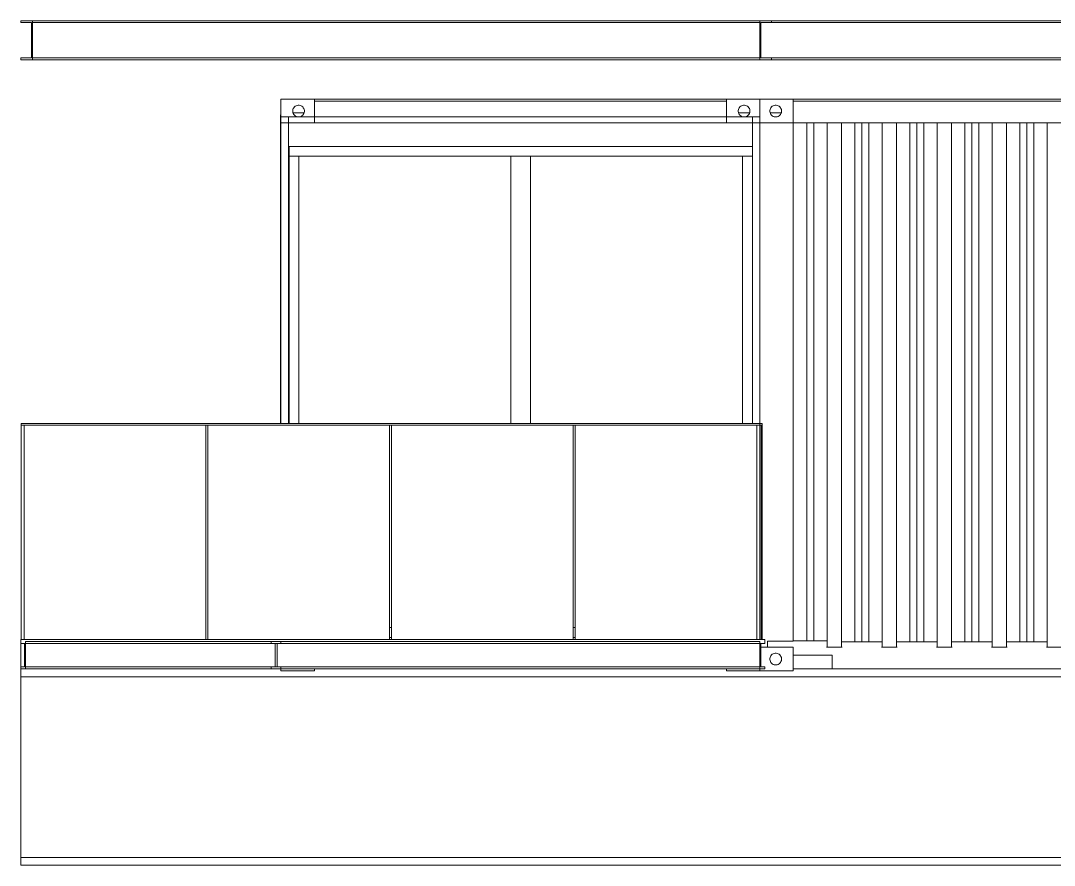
# Model space of a CAD drawing. Header units: metres. Extents: x -3 to 469, y -13 to 19.
# Drawn here: x 254.01 to 259.27, y -1.14 to 3.16 of the extents above; entities that cross this region are included whole.
import ezdxf

# ---------------------------------------------------------------- set-up
doc = ezdxf.new("R2010")
doc.units = ezdxf.units.M
doc.layers.add('0-1', color=7, linetype='Continuous', lineweight=5)
for name, color, linetype, lineweight, true_color in [('A-FLOR-2', 7, 'Continuous', 9, 0xaaaaaa), ('A-GENM-1', 7, 'Continuous', 9, 0xaaaaaa), ('A-WALL-1', 7, 'Continuous', 9, 0xaaaaaa), ('Guarda-corpos-3', 7, 'Continuous', 9, 0xaaaaaa), ('S-STRS-1', 7, 'Continuous', 9, 0xaaaaaa)]:
    doc.layers.add(name, color=color, linetype=linetype, lineweight=lineweight, true_color=true_color)

# ---------------------------------------------------------------- blocks, each defined once
blk = doc.blocks.new('Viga-007 15243 - Viga-007 15243-295392-FACHADA 03')
at = {"layer": 'A-GENM-1'}
for p, q in [((-33.3303, -0.18), (-33.3303, -0.14)), ((-29.1993, -0.14), (-29.3973, -0.14)), ((-33.3303, -1.1), (-33.3303, -0.18)), ((-8.6356, -0.18), (-33.3303, -0.18)), ((-33.3303, -1.14), (-33.3303, -1.1)), ((-9.9783, -1.1), (-33.3303, -1.1)), ((-33.3303, -1.14), (-10.0367, -1.14))]:
    blk.add_line(p, q, dxfattribs=at)
blk = doc.blocks.new('Viga-005 - Viga-005-295458-FACHADA 03')
at = {"layer": 'A-GENM-1'}
for p, q in [((-29.5426, -0.01), (-29.5426, 0)), ((-29.5626, -0.13), (-29.5626, -0.01)), ((-29.5676, -0.14), (-29.5426, -0.14)), ((-29.5426, -0.13), (-29.5626, -0.13)), ((-29.5426, -0.14), (-29.5426, -0.13))]:
    blk.add_line(p, q, dxfattribs=at)
blk = doc.blocks.new('Viga-005 15266 - Viga-005 15266-295481-FACHADA 03')
at = {"layer": 'A-GENM-1'}
for p, q in [((-33.3053, -0.01), (-33.3053, 0)), ((-29.5676, 0), (-33.3053, 0)), ((-29.5676, 0), (-29.5676, -0.01)), ((-33.3053, -0.13), (-33.3053, -0.01)), ((-29.5676, -0.01), (-33.3053, -0.01)), ((-29.5676, -0.01), (-29.5676, -0.13)), ((-33.3053, -0.14), (-33.3053, -0.13)), ((-29.5676, -0.13), (-33.3053, -0.13)), ((-33.3053, -0.14), (-29.5676, -0.14)), ((-29.5676, -0.13), (-29.5676, -0.14))]:
    blk.add_line(p, q, dxfattribs=at)
blk = doc.blocks.new('Viga-005 15267 - Viga-005 15267-295503-FACHADA 03')
at = {"layer": 'A-GENM-1'}
blk.add_line((-33.3303, -0.13), (-33.3303, -0.01), dxfattribs=at)
blk = doc.blocks.new('Viga-005 15278 - Viga-005 15278-295569-FACHADA 03')
at = {"layer": 'A-GENM-1'}
for p, q in [((-32.0053, 0), (-32.0553, 0)), ((-32.0553, 0), (-32.0553, -0.01)), ((-32.0053, -0.01), (-32.0053, 0)), ((-32.0553, -0.01), (-32.0353, -0.01)), ((-32.0353, -0.01), (-32.0353, -0.13)), ((-32.0253, -0.13), (-32.0253, -0.01)), ((-32.0253, -0.01), (-32.0053, -0.01)), ((-32.0353, -0.13), (-32.0553, -0.13)), ((-32.0553, -0.13), (-32.0553, -0.14)), ((-32.0553, -0.14), (-32.0053, -0.14)), ((-32.0053, -0.13), (-32.0253, -0.13)), ((-32.0053, -0.14), (-32.0053, -0.13))]:
    blk.add_line(p, q, dxfattribs=at)
blk = doc.blocks.new('Viga-005 15283 - Viga-005 15283-295591-FACHADA 03')
at = {"layer": 'A-GENM-1'}
for p, q in [((-33.3103, -0.01), (-33.3103, -0.13)), ((-33.3103, -0.13), (-33.3303, -0.13)), ((-33.3303, -0.13), (-33.3303, -0.14)), ((-33.3303, -0.14), (-33.3053, -0.14))]:
    blk.add_line(p, q, dxfattribs=at)
blk = doc.blocks.new('AL 15956 - AL 15956-296562-FACHADA 03')
at = {"layer": 'A-WALL-1'}
blk.add_line((-32.0053, 2.67), (-32.0053, 1.11), dxfattribs=at)
blk = doc.blocks.new('CONTAINER 22937 - CONTAINER-299415-FACHADA 03')
at = {"layer": 'S-STRS-1'}
for p, q in [((-29.7373, -0.15), (-29.7373, -0.14)), ((-29.7373, -0.14), (-29.7373, -0.15)), ((-29.7373, -0.15), (-29.5673, -0.15)), ((-29.5673, -0.15), (-29.7373, -0.15)), ((-29.5673, -0.15), (-29.5673, -0.14)), ((-29.5673, -0.14), (-29.5673, -0.15))]:
    blk.add_line(p, q, dxfattribs=at)
blk = doc.blocks.new('CONTAINER 22937 - CONTAINER 22937-299419-FACHADA 03')
blk.add_blockref('CONTAINER 22937 - CONTAINER-299415-FACHADA 03', (0, 0))
blk = doc.blocks.new('AL 23183 - AL 2-299665-FACHADA 03')
at = {"layer": 'A-WALL-1'}
for p, q in [((-31.4525, 0.02), (-31.4425, 0.02)), ((-30.5175, 0.02), (-30.5075, 0.02))]:
    blk.add_line(p, q, dxfattribs=at)
blk = doc.blocks.new('AL 23183 - AL 23183-299662-FACHADA 03')
at = {"layer": 'A-WALL-1'}
for p, q in [((-32.0053, 2.67), (-29.6053, 2.67)), ((-32.0053, 1.11), (-32.0053, 2.67)), ((-29.6053, 2.67), (-29.6053, 2.52)), ((-31.9642, 1.11), (-31.9642, 2.52)), ((-31.9642, 2.52), (-29.6053, 2.52))]:
    blk.add_line(p, q, dxfattribs=at)
blk.add_blockref('AL 23183 - AL 2-299665-FACHADA 03', (0, 0))
blk = doc.blocks.new('J 08 23203 - J 08-299683-FACHADA 03')
at = {"layer": 'A-GENM-1'}
for p, q in [((-31.9642, 2.47), (-31.9142, 2.47)), ((-31.9142, 2.47), (-31.9642, 2.47)), ((-31.9642, 2.47), (-31.9142, 2.47)), ((-31.9142, 2.47), (-31.9642, 2.47)), ((-31.9142, 1.11), (-31.9142, 2.47)), ((-31.9142, 2.47), (-31.9142, 1.11)), ((-31.9142, 2.47), (-30.8348, 2.47)), ((-30.8348, 2.47), (-31.9142, 2.47)), ((-30.7348, 2.47), (-30.8348, 2.47)), ((-30.8348, 2.47), (-30.8348, 1.11)), ((-30.8348, 1.11), (-30.8348, 2.47)), ((-30.8348, 2.47), (-30.7348, 2.47)), ((-30.7348, 2.47), (-30.8348, 2.47)), ((-30.8348, 2.47), (-30.7348, 2.47)), ((-30.7348, 2.47), (-30.7348, 1.11)), ((-30.7348, 1.11), (-30.7348, 2.47)), ((-29.6553, 2.47), (-30.7348, 2.47)), ((-30.7348, 2.47), (-29.6553, 2.47)), ((-29.6053, 2.47), (-29.6553, 2.47)), ((-29.6553, 2.47), (-29.6553, 1.11)), ((-29.6553, 1.11), (-29.6553, 2.47)), ((-29.6553, 2.47), (-29.6053, 2.47)), ((-29.6553, 2.47), (-29.6053, 2.47)), ((-29.6053, 2.47), (-29.6553, 2.47)), ((-31.4425, 0.07), (-31.4525, 0.07)), ((-31.4525, 0.07), (-31.4425, 0.07)), ((-30.5075, 0.07), (-30.5175, 0.07)), ((-30.5175, 0.07), (-30.5075, 0.07))]:
    blk.add_line(p, q, dxfattribs=at)
blk = doc.blocks.new('J 08 23203 - J 08 23203-299687-FACHADA 03')
blk.add_blockref('J 08 23203 - J 08-299683-FACHADA 03', (0, 0))
blk = doc.blocks.new('CONTAINER 23316 - CONTAINER-299981-FACHADA 03')
at = {"layer": 'S-STRS-1'}
for p, q in [((-32.0053, -0.15), (-32.0053, -0.14)), ((-32.0053, -0.14), (-32.0053, -0.15)), ((-32.0053, -0.15), (-31.8353, -0.15)), ((-31.8353, -0.15), (-32.0053, -0.15)), ((-31.8353, -0.15), (-31.8353, -0.14)), ((-31.8353, -0.14), (-31.8353, -0.15))]:
    blk.add_line(p, q, dxfattribs=at)
blk = doc.blocks.new('CONTAINER 23316 - CONTAINER 23316-299985-FACHADA 03')
blk.add_blockref('CONTAINER 23316 - CONTAINER-299981-FACHADA 03', (0, 0))
blk = doc.blocks.new('CONTAINER 27010 - CONTAINER-305496-FACHADA 03')
at = {"layer": 'S-STRS-1'}
for p, q in [((-29.5626, -0.03), (-29.3973, -0.03)), ((-29.3973, -0.03), (-29.5626, -0.03)), ((-29.3973, -0.03), (-29.3973, -0.15)), ((-29.3973, -0.15), (-29.3973, -0.03)), ((-29.5165, -0.0874), (-29.5156, -0.0823)), ((-29.5156, -0.0823), (-29.5165, -0.0874)), ((-29.5165, -0.09), (-29.5165, -0.0874)), ((-29.5165, -0.0874), (-29.5165, -0.09)), ((-29.5165, -0.0926), (-29.5165, -0.09)), ((-29.5165, -0.09), (-29.5165, -0.0926)), ((-29.5156, -0.0977), (-29.5165, -0.0926)), ((-29.5165, -0.0926), (-29.5156, -0.0977)), ((-29.5156, -0.0823), (-29.5138, -0.0774)), ((-29.5138, -0.0774), (-29.5156, -0.0823)), ((-29.5138, -0.1026), (-29.5156, -0.0977)), ((-29.5138, -0.1026), (-29.5156, -0.0977)), ((-29.5138, -0.0774), (-29.5112, -0.0729)), ((-29.5112, -0.0729), (-29.5138, -0.0774)), ((-29.5112, -0.1071), (-29.5138, -0.1026)), ((-29.5112, -0.1071), (-29.5138, -0.1026)), ((-29.5112, -0.0729), (-29.5079, -0.0689)), ((-29.5079, -0.0689), (-29.5112, -0.0729)), ((-29.5079, -0.0689), (-29.5039, -0.0656)), ((-29.5079, -0.0689), (-29.5039, -0.0656)), ((-29.5039, -0.0656), (-29.4994, -0.063)), ((-29.4994, -0.063), (-29.5039, -0.0656)), ((-29.4994, -0.063), (-29.4945, -0.0612)), ((-29.4945, -0.0612), (-29.4994, -0.063)), ((-29.4945, -0.0612), (-29.4894, -0.0603)), ((-29.4894, -0.0603), (-29.4945, -0.0612)), ((-29.4894, -0.0603), (-29.4842, -0.0603)), ((-29.4842, -0.0603), (-29.4894, -0.0603)), ((-29.4842, -0.0603), (-29.4791, -0.0612)), ((-29.4791, -0.0612), (-29.4842, -0.0603)), ((-29.4791, -0.0612), (-29.4742, -0.063)), ((-29.4742, -0.063), (-29.4791, -0.0612)), ((-29.4742, -0.063), (-29.4697, -0.0656)), ((-29.4697, -0.0656), (-29.4742, -0.063)), ((-29.4697, -0.0656), (-29.4658, -0.0689)), ((-29.4658, -0.0689), (-29.4697, -0.0656)), ((-29.4658, -0.0689), (-29.4624, -0.0729)), ((-29.4624, -0.0729), (-29.4658, -0.0689)), ((-29.4624, -0.0729), (-29.4598, -0.0774)), ((-29.4598, -0.0774), (-29.4624, -0.0729)), ((-29.4598, -0.1026), (-29.4624, -0.1071)), ((-29.4624, -0.1071), (-29.4598, -0.1026)), ((-29.4598, -0.0774), (-29.458, -0.0823)), ((-29.458, -0.0823), (-29.4598, -0.0774)), ((-29.458, -0.0977), (-29.4598, -0.1026)), ((-29.4598, -0.1026), (-29.458, -0.0977)), ((-29.458, -0.0823), (-29.4571, -0.0874)), ((-29.4571, -0.0874), (-29.458, -0.0823)), ((-29.4571, -0.0926), (-29.458, -0.0977)), ((-29.458, -0.0977), (-29.4571, -0.0926)), ((-29.4571, -0.0874), (-29.4571, -0.09)), ((-29.4571, -0.09), (-29.4571, -0.0874)), ((-29.4571, -0.09), (-29.4571, -0.0926)), ((-29.4571, -0.0926), (-29.4571, -0.09)), ((-29.5673, -0.14), (-29.5673, -0.15)), ((-29.5673, -0.15), (-29.5673, -0.14)), ((-29.5673, -0.15), (-29.3973, -0.15)), ((-29.3973, -0.15), (-29.5673, -0.15)), ((-29.5079, -0.1111), (-29.5112, -0.1071)), ((-29.5079, -0.1111), (-29.5112, -0.1071)), ((-29.5039, -0.1144), (-29.5079, -0.1111)), ((-29.5039, -0.1144), (-29.5079, -0.1111)), ((-29.4994, -0.117), (-29.5039, -0.1144)), ((-29.4994, -0.117), (-29.5039, -0.1144)), ((-29.4945, -0.1188), (-29.4994, -0.117)), ((-29.4945, -0.1188), (-29.4994, -0.117)), ((-29.4894, -0.1197), (-29.4945, -0.1188)), ((-29.4894, -0.1197), (-29.4945, -0.1188)), ((-29.4842, -0.1197), (-29.4894, -0.1197)), ((-29.4894, -0.1197), (-29.4842, -0.1197)), ((-29.4791, -0.1188), (-29.4842, -0.1197)), ((-29.4842, -0.1197), (-29.4791, -0.1188)), ((-29.4742, -0.117), (-29.4791, -0.1188)), ((-29.4791, -0.1188), (-29.4742, -0.117)), ((-29.4697, -0.1144), (-29.4742, -0.117)), ((-29.4742, -0.117), (-29.4697, -0.1144)), ((-29.4658, -0.1111), (-29.4697, -0.1144)), ((-29.4697, -0.1144), (-29.4658, -0.1111)), ((-29.4624, -0.1071), (-29.4658, -0.1111)), ((-29.4658, -0.1111), (-29.4624, -0.1071))]:
    blk.add_line(p, q, dxfattribs=at)
blk = doc.blocks.new('CONTAINER 27010 - CONTAINER 27010-305500-FACHADA 03')
blk.add_blockref('CONTAINER 27010 - CONTAINER-305496-FACHADA 03', (0, 0))
blk = doc.blocks.new('PL 215395 - PL 215395-308470-FACHADA 03')
at = {"layer": 'A-GENM-1'}
for p, q in [((-29.3283, 0.0022), (-29.3283, 2.64)), ((-29.3283, 2.64), (-29.3283, 0.0022)), ((-29.2923, 0.0023), (-29.2923, 2.64)), ((-29.2281, 2.64), (-29.2243, 2.64)), ((-29.2243, 2.64), (-29.1523, 2.64)), ((-29.2243, -0.03), (-29.2243, 2.64)), ((-29.1523, 2.64), (-29.1485, 2.64)), ((-29.1523, -0.03), (-29.1523, 2.64)), ((-29.0843, -0.0015), (-29.0843, 2.64)), ((-29.0483, -0.0015), (-29.0483, 2.64)), ((-29.0483, -0.0015), (-29.0483, 2.64)), ((-29.0123, 2.64), (-29.0123, -0.0015)), ((-28.9481, 2.64), (-28.9443, 2.64)), ((-28.9443, 2.64), (-28.8723, 2.64)), ((-28.9443, -0.03), (-28.9443, 2.64)), ((-28.8723, 2.64), (-28.8685, 2.64)), ((-28.8723, -0.03), (-28.8723, 2.64)), ((-28.8043, -0.0015), (-28.8043, 2.64)), ((-28.7683, -0.0015), (-28.7683, 2.64)), ((-28.7683, -0.0015), (-28.7683, 2.64)), ((-28.7323, 2.64), (-28.7323, -0.0015)), ((-28.6681, 2.64), (-28.6643, 2.64)), ((-28.6643, 2.64), (-28.5923, 2.64)), ((-28.6643, -0.03), (-28.6643, 2.64)), ((-28.5923, 2.64), (-28.5885, 2.64)), ((-28.5923, -0.03), (-28.5923, 2.64)), ((-28.5243, -0.0015), (-28.5243, 2.64)), ((-28.4883, -0.0015), (-28.4883, 2.64)), ((-28.4883, -0.0015), (-28.4883, 2.64)), ((-28.4523, 2.64), (-28.4523, -0.0015)), ((-28.3881, 2.64), (-28.3843, 2.64)), ((-28.3843, 2.64), (-28.3123, 2.64)), ((-28.3843, -0.03), (-28.3843, 2.64)), ((-28.3123, 2.64), (-28.3085, 2.64)), ((-28.3123, -0.03), (-28.3123, 2.64)), ((-28.2443, -0.0015), (-28.2443, 2.64)), ((-28.2083, -0.0015), (-28.2083, 2.64)), ((-28.2083, -0.0015), (-28.2083, 2.64)), ((-28.1723, 2.64), (-28.1723, -0.0015)), ((-28.1081, 2.64), (-28.1043, 2.64)), ((-28.1043, 2.64), (-28.0323, 2.64)), ((-28.1043, -0.03), (-28.1043, 2.64)), ((-28.0323, 2.64), (-28.0285, 2.64)), ((-28.0323, -0.03), (-28.0323, 2.64)), ((-27.9643, -0.0015), (-27.9643, 2.64)), ((-27.9283, -0.0015), (-27.9283, 2.64)), ((-27.9283, -0.0015), (-27.9283, 2.64)), ((-27.8923, 2.64), (-27.8923, -0.0015)), ((-27.8281, 2.64), (-27.8243, 2.64)), ((-27.8243, 2.64), (-27.7523, 2.64)), ((-27.8243, -0.03), (-27.8243, 2.64)), ((-27.7523, 2.64), (-27.7485, 2.64)), ((-27.7523, -0.03), (-27.7523, 2.64)), ((-27.6843, -0.0015), (-27.6843, 2.64)), ((-27.6483, -0.0015), (-27.6483, 2.64)), ((-27.6483, -0.0015), (-27.6483, 2.64)), ((-27.6123, -0.0015), (-27.6123, 2.64)), ((-27.5481, 2.64), (-27.5443, 2.64)), ((-27.5443, 2.64), (-27.4723, 2.64)), ((-27.5443, -0.03), (-27.5443, 2.64)), ((-27.4723, 2.64), (-27.4685, 2.64)), ((-27.4723, -0.03), (-27.4723, 2.64)), ((-27.4043, 0.0023), (-27.4043, 2.64)), ((-27.3683, 0.0022), (-27.3683, 2.64)), ((-27.3683, 2.64), (-27.3683, 0.0022)), ((-29.2243, -0.03), (-29.2281, -0.03)), ((-29.1523, -0.03), (-29.2243, -0.03)), ((-29.1485, -0.03), (-29.1523, -0.03)), ((-28.9443, -0.03), (-28.9481, -0.03)), ((-28.8723, -0.03), (-28.9443, -0.03)), ((-28.8685, -0.03), (-28.8723, -0.03)), ((-28.6643, -0.03), (-28.6681, -0.03)), ((-28.5923, -0.03), (-28.6643, -0.03)), ((-28.5885, -0.03), (-28.5923, -0.03)), ((-28.3843, -0.03), (-28.3881, -0.03)), ((-28.3123, -0.03), (-28.3843, -0.03)), ((-28.3085, -0.03), (-28.3123, -0.03)), ((-28.1043, -0.03), (-28.1081, -0.03)), ((-28.0323, -0.03), (-28.1043, -0.03)), ((-28.0285, -0.03), (-28.0323, -0.03)), ((-27.8243, -0.03), (-27.8281, -0.03)), ((-27.7523, -0.03), (-27.8243, -0.03)), ((-27.7485, -0.03), (-27.7523, -0.03)), ((-27.5443, -0.03), (-27.5481, -0.03)), ((-27.4723, -0.03), (-27.5443, -0.03)), ((-27.4685, -0.03), (-27.4723, -0.03))]:
    blk.add_line(p, q, dxfattribs=at)
blk = doc.blocks.new('PL 215402 - PL 215402-310719-FACHADA 03')
at = {"layer": 'A-GENM-1'}
blk.add_line((-32.0072, 1.11), (-32.0072, 2.68), dxfattribs=at)
blk = doc.blocks.new('Guarda-Corpo - 004 215458 - Guarda-Corpo - 004 215458-312711-FACHADA 03')
at = {"layer": 'Guarda-corpos-3'}
for p, q in [((-33.3274, 1.11), (-29.5677, 1.11)), ((-33.3274, 1.1), (-33.3274, 1.11)), ((-33.3274, 1.1), (-33.3274, 1.11)), ((-29.5677, 1.11), (-29.5549, 1.11)), ((-29.5677, 1.1), (-29.5677, 1.11)), ((-29.5677, 1.1), (-29.5677, 1.11)), ((-29.5549, 1.1), (-29.5549, 1.11)), ((-29.5677, 1.1), (-33.3274, 1.1)), ((-33.3274, 0.01), (-33.3274, 1.1)), ((-33.3124, 1.1), (-32.3874, 1.1)), ((-33.3124, 0.01), (-33.3124, 1.1)), ((-32.3874, 0.01), (-32.3874, 1.1)), ((-32.3774, 1.1), (-31.4525, 1.1)), ((-32.3774, 0.01), (-32.3774, 1.1)), ((-31.4525, 0.01), (-31.4525, 1.1)), ((-31.4425, 1.1), (-30.5175, 1.1)), ((-31.4425, 0.01), (-31.4425, 1.1)), ((-30.5175, 0.01), (-30.5175, 1.1)), ((-30.5075, 1.1), (-29.5826, 1.1)), ((-30.5075, 0.01), (-30.5075, 1.1)), ((-29.5826, 0.01), (-29.5826, 1.1)), ((-29.5549, 1.1), (-29.5676, 1.1)), ((-29.5676, 1.1), (-29.5613, 1.1)), ((-29.5676, 0.01), (-29.5676, 1.1)), ((-29.5613, 0.01), (-29.5613, 1.1)), ((-29.5612, 1.1), (-29.5549, 1.1)), ((-29.5612, 0.01), (-29.5612, 1.1)), ((-29.5549, 0.01), (-29.5549, 1.1)), ((-32.3874, 0.01), (-33.3124, 0.01)), ((-31.4525, 0.01), (-32.3774, 0.01)), ((-30.5175, 0.01), (-31.4425, 0.01)), ((-29.5826, 0.01), (-30.5075, 0.01))]:
    blk.add_line(p, q, dxfattribs=at)
blk = doc.blocks.new('CONTAINER 29676 - CONTAINER-313699-FACHADA 03')
at = {"layer": 'S-STRS-1'}
for p, q in [((-29.7373, 2.64), (-29.7373, 2.76)), ((-29.7373, 2.76), (-29.7373, 2.64)), ((-29.5673, 2.76), (-29.7373, 2.76)), ((-29.7373, 2.76), (-29.5673, 2.76)), ((-29.5673, 2.64), (-29.5673, 2.76)), ((-29.5673, 2.76), (-29.5673, 2.64)), ((-29.6775, 2.7026), (-29.6765, 2.7077)), ((-29.6765, 2.7077), (-29.6775, 2.7026)), ((-29.6775, 2.7), (-29.6775, 2.7026)), ((-29.6775, 2.7026), (-29.6775, 2.7)), ((-29.6775, 2.7), (-29.6775, 2.6974)), ((-29.6775, 2.6974), (-29.6775, 2.7)), ((-29.6765, 2.6923), (-29.6775, 2.6974)), ((-29.6765, 2.6923), (-29.6775, 2.6974)), ((-29.6765, 2.7077), (-29.6748, 2.7126)), ((-29.6748, 2.7126), (-29.6765, 2.7077)), ((-29.6765, 2.6923), (-29.6748, 2.6874)), ((-29.6748, 2.6874), (-29.6765, 2.6923)), ((-29.6748, 2.7126), (-29.6722, 2.7171)), ((-29.6722, 2.7171), (-29.6748, 2.7126)), ((-29.6722, 2.6829), (-29.6748, 2.6874)), ((-29.6748, 2.6874), (-29.6722, 2.6829)), ((-29.6722, 2.7171), (-29.6688, 2.7211)), ((-29.6688, 2.7211), (-29.6722, 2.7171)), ((-29.6688, 2.7211), (-29.6649, 2.7244)), ((-29.6649, 2.7244), (-29.6688, 2.7211)), ((-29.6649, 2.7244), (-29.6604, 2.727)), ((-29.6604, 2.727), (-29.6649, 2.7244)), ((-29.6604, 2.727), (-29.6555, 2.7288)), ((-29.6555, 2.7288), (-29.6604, 2.727)), ((-29.6555, 2.7288), (-29.6504, 2.7297)), ((-29.6504, 2.7297), (-29.6555, 2.7288)), ((-29.6504, 2.7297), (-29.6452, 2.7297)), ((-29.6452, 2.7297), (-29.6504, 2.7297)), ((-29.6452, 2.7297), (-29.6401, 2.7288)), ((-29.6401, 2.7288), (-29.6452, 2.7297)), ((-29.6401, 2.7288), (-29.6352, 2.727)), ((-29.6352, 2.727), (-29.6401, 2.7288)), ((-29.6352, 2.727), (-29.6307, 2.7244)), ((-29.6307, 2.7244), (-29.6352, 2.727)), ((-29.6307, 2.7244), (-29.6267, 2.7211)), ((-29.6267, 2.7211), (-29.6307, 2.7244)), ((-29.6267, 2.7211), (-29.6234, 2.7171)), ((-29.6234, 2.7171), (-29.6267, 2.7211)), ((-29.6234, 2.7171), (-29.6208, 2.7126)), ((-29.6234, 2.7171), (-29.6208, 2.7126)), ((-29.6208, 2.6874), (-29.6234, 2.6829)), ((-29.6234, 2.6829), (-29.6208, 2.6874)), ((-29.6208, 2.7126), (-29.619, 2.7077)), ((-29.619, 2.7077), (-29.6208, 2.7126)), ((-29.619, 2.6923), (-29.6208, 2.6874)), ((-29.6208, 2.6874), (-29.619, 2.6923)), ((-29.619, 2.7077), (-29.6181, 2.7026)), ((-29.6181, 2.7026), (-29.619, 2.7077)), ((-29.6181, 2.6974), (-29.619, 2.6923)), ((-29.619, 2.6923), (-29.6181, 2.6974)), ((-29.6181, 2.7026), (-29.6181, 2.7)), ((-29.6181, 2.7), (-29.6181, 2.7026)), ((-29.6181, 2.7), (-29.6181, 2.6974)), ((-29.6181, 2.6974), (-29.6181, 2.7)), ((-29.7373, 2.64), (-29.5673, 2.64)), ((-29.5673, 2.64), (-29.7373, 2.64)), ((-29.6688, 2.6789), (-29.6722, 2.6829)), ((-29.6722, 2.6829), (-29.6688, 2.6789)), ((-29.6649, 2.6756), (-29.6688, 2.6789)), ((-29.6688, 2.6789), (-29.6649, 2.6756)), ((-29.6604, 2.673), (-29.6649, 2.6756)), ((-29.6649, 2.6756), (-29.6604, 2.673)), ((-29.6555, 2.6712), (-29.6604, 2.673)), ((-29.6604, 2.673), (-29.6555, 2.6712)), ((-29.6504, 2.6703), (-29.6555, 2.6712)), ((-29.6555, 2.6712), (-29.6504, 2.6703)), ((-29.6452, 2.6703), (-29.6504, 2.6703)), ((-29.6504, 2.6703), (-29.6452, 2.6703)), ((-29.6401, 2.6712), (-29.6452, 2.6703)), ((-29.6452, 2.6703), (-29.6401, 2.6712)), ((-29.6352, 2.673), (-29.6401, 2.6712)), ((-29.6401, 2.6712), (-29.6352, 2.673)), ((-29.6307, 2.6756), (-29.6352, 2.673)), ((-29.6352, 2.673), (-29.6307, 2.6756)), ((-29.6267, 2.6789), (-29.6307, 2.6756)), ((-29.6307, 2.6756), (-29.6267, 2.6789)), ((-29.6234, 2.6829), (-29.6267, 2.6789)), ((-29.6267, 2.6789), (-29.6234, 2.6829))]:
    blk.add_line(p, q, dxfattribs=at)
blk = doc.blocks.new('CONTAINER 29676 - CONTAINER 29676-313703-FACHADA 03')
blk.add_blockref('CONTAINER 29676 - CONTAINER-313699-FACHADA 03', (0, 0))
blk = doc.blocks.new('CONTAINER 30165 - CONTAINER-315367-FACHADA 03')
at = {"layer": 'S-STRS-1'}
for p, q in [((-32.0053, 2.64), (-32.0053, 2.76)), ((-32.0053, 2.76), (-32.0053, 2.64)), ((-31.8353, 2.76), (-32.0053, 2.76)), ((-32.0053, 2.76), (-31.8353, 2.76)), ((-31.8353, 2.64), (-31.8353, 2.76)), ((-31.8353, 2.76), (-31.8353, 2.64)), ((-31.9455, 2.7026), (-31.9445, 2.7077)), ((-31.9445, 2.7077), (-31.9455, 2.7026)), ((-31.9455, 2.7), (-31.9455, 2.7026)), ((-31.9455, 2.7026), (-31.9455, 2.7)), ((-31.9455, 2.7), (-31.9455, 2.6974)), ((-31.9455, 2.6974), (-31.9455, 2.7)), ((-31.9445, 2.6923), (-31.9455, 2.6974)), ((-31.9445, 2.6923), (-31.9455, 2.6974)), ((-31.9445, 2.7077), (-31.9428, 2.7126)), ((-31.9428, 2.7126), (-31.9445, 2.7077)), ((-31.9445, 2.6923), (-31.9428, 2.6874)), ((-31.9428, 2.6874), (-31.9445, 2.6923)), ((-31.9428, 2.7126), (-31.9402, 2.7171)), ((-31.9402, 2.7171), (-31.9428, 2.7126)), ((-31.9402, 2.6829), (-31.9428, 2.6874)), ((-31.9428, 2.6874), (-31.9402, 2.6829)), ((-31.9402, 2.7171), (-31.9368, 2.7211)), ((-31.9368, 2.7211), (-31.9402, 2.7171)), ((-31.9368, 2.7211), (-31.9329, 2.7244)), ((-31.9329, 2.7244), (-31.9368, 2.7211)), ((-31.9329, 2.7244), (-31.9284, 2.727)), ((-31.9284, 2.727), (-31.9329, 2.7244)), ((-31.9284, 2.727), (-31.9235, 2.7288)), ((-31.9235, 2.7288), (-31.9284, 2.727)), ((-31.9235, 2.7288), (-31.9184, 2.7297)), ((-31.9184, 2.7297), (-31.9235, 2.7288)), ((-31.9184, 2.7297), (-31.9132, 2.7297)), ((-31.9132, 2.7297), (-31.9184, 2.7297)), ((-31.9132, 2.7297), (-31.9081, 2.7288)), ((-31.9081, 2.7288), (-31.9132, 2.7297)), ((-31.9081, 2.7288), (-31.9032, 2.727)), ((-31.9032, 2.727), (-31.9081, 2.7288)), ((-31.9032, 2.727), (-31.8987, 2.7244)), ((-31.8987, 2.7244), (-31.9032, 2.727)), ((-31.8987, 2.7244), (-31.8947, 2.7211)), ((-31.8947, 2.7211), (-31.8987, 2.7244)), ((-31.8947, 2.7211), (-31.8914, 2.7171)), ((-31.8914, 2.7171), (-31.8947, 2.7211)), ((-31.8914, 2.7171), (-31.8888, 2.7126)), ((-31.8914, 2.7171), (-31.8888, 2.7126)), ((-31.8888, 2.6874), (-31.8914, 2.6829)), ((-31.8914, 2.6829), (-31.8888, 2.6874)), ((-31.8888, 2.7126), (-31.887, 2.7077)), ((-31.887, 2.7077), (-31.8888, 2.7126)), ((-31.887, 2.6923), (-31.8888, 2.6874)), ((-31.8888, 2.6874), (-31.887, 2.6923)), ((-31.887, 2.7077), (-31.8861, 2.7026)), ((-31.8861, 2.7026), (-31.887, 2.7077)), ((-31.8861, 2.6974), (-31.887, 2.6923)), ((-31.887, 2.6923), (-31.8861, 2.6974)), ((-31.8861, 2.7026), (-31.8861, 2.7)), ((-31.8861, 2.7), (-31.8861, 2.7026)), ((-31.8861, 2.7), (-31.8861, 2.6974)), ((-31.8861, 2.6974), (-31.8861, 2.7)), ((-32.0053, 2.64), (-31.8353, 2.64)), ((-31.8353, 2.64), (-32.0053, 2.64)), ((-31.9368, 2.6789), (-31.9402, 2.6829)), ((-31.9402, 2.6829), (-31.9368, 2.6789)), ((-31.9329, 2.6756), (-31.9368, 2.6789)), ((-31.9368, 2.6789), (-31.9329, 2.6756)), ((-31.9284, 2.673), (-31.9329, 2.6756)), ((-31.9329, 2.6756), (-31.9284, 2.673)), ((-31.9235, 2.6712), (-31.9284, 2.673)), ((-31.9284, 2.673), (-31.9235, 2.6712)), ((-31.9184, 2.6703), (-31.9235, 2.6712)), ((-31.9235, 2.6712), (-31.9184, 2.6703)), ((-31.9132, 2.6703), (-31.9184, 2.6703)), ((-31.9184, 2.6703), (-31.9132, 2.6703)), ((-31.9081, 2.6712), (-31.9132, 2.6703)), ((-31.9132, 2.6703), (-31.9081, 2.6712)), ((-31.9032, 2.673), (-31.9081, 2.6712)), ((-31.9081, 2.6712), (-31.9032, 2.673)), ((-31.8987, 2.6756), (-31.9032, 2.673)), ((-31.9032, 2.673), (-31.8987, 2.6756)), ((-31.8947, 2.6789), (-31.8987, 2.6756)), ((-31.8987, 2.6756), (-31.8947, 2.6789)), ((-31.8914, 2.6829), (-31.8947, 2.6789)), ((-31.8947, 2.6789), (-31.8914, 2.6829))]:
    blk.add_line(p, q, dxfattribs=at)
blk = doc.blocks.new('CONTAINER 30165 - CONTAINER 30165-315371-FACHADA 03')
blk.add_blockref('CONTAINER 30165 - CONTAINER-315367-FACHADA 03', (0, 0))
blk = doc.blocks.new('Viga-003 30990 - Viga-003 30990-317853-FACHADA 03')
at = {"layer": 'A-GENM-1'}
blk.add_line((-29.7373, 2.76), (-31.8353, 2.76), dxfattribs=at)
blk = doc.blocks.new('Viga-005 31597 - Viga-005 31597-319743-FACHADA 03')
at = {"layer": 'A-GENM-1'}
for p, q in [((-33.2703, 3.15), (-33.2703, 3.16)), ((-33.2703, 3.16), (-29.5673, 3.16)), ((-29.5673, 3.16), (-29.5673, 3.15)), ((-33.2703, 2.97), (-33.2703, 3.15)), ((-33.2703, 3.15), (-29.5673, 3.15)), ((-29.5673, 3.15), (-29.5673, 2.97)), ((-33.2703, 2.96), (-33.2703, 2.97)), ((-33.2703, 2.97), (-29.5673, 2.97)), ((-33.2703, 2.96), (-29.5673, 2.96)), ((-29.5673, 2.97), (-29.5673, 2.96))]:
    blk.add_line(p, q, dxfattribs=at)
blk = doc.blocks.new('Viga-009 31661 - Viga-009 31661-320027-FACHADA 03')
at = {"layer": 'A-GENM-1'}
for p, q in [((-33.2703, 3.16), (-33.3303, 3.16)), ((-33.3303, 3.16), (-33.3303, 3.15)), ((-33.3303, 3.15), (-33.2753, 3.15)), ((-33.2753, 3.15), (-33.2753, 2.97)), ((-33.2753, 2.97), (-33.3303, 2.97)), ((-33.3303, 2.97), (-33.3303, 2.96)), ((-33.3303, 2.96), (-33.2703, 2.96))]:
    blk.add_line(p, q, dxfattribs=at)
blk = doc.blocks.new('Viga-005 31665 - Viga-005 31665-320049-FACHADA 03')
at = {"layer": 'A-GENM-1'}
for p, q in [((-29.5073, 3.16), (-29.5673, 3.16)), ((-29.5073, 3.15), (-29.5073, 3.16)), ((-29.5623, 2.97), (-29.5623, 3.15)), ((-29.5623, 3.15), (-29.5073, 3.15)), ((-29.5673, 2.96), (-29.5073, 2.96)), ((-29.5073, 2.97), (-29.5623, 2.97)), ((-29.5073, 2.96), (-29.5073, 2.97))]:
    blk.add_line(p, q, dxfattribs=at)
blk = doc.blocks.new('CONTAINER 31717 - CONTAINER-320251-FACHADA 03')
at = {"layer": 'S-STRS-1'}
for p, q in [((-29.5673, 2.76), (-29.3973, 2.76)), ((-29.3973, 2.76), (-29.5673, 2.76)), ((-29.5673, 2.76), (-29.5673, 2.64)), ((-29.5673, 2.64), (-29.5673, 2.76)), ((-29.3973, 2.76), (-29.3973, 2.64)), ((-29.3973, 2.64), (-29.3973, 2.76)), ((-29.5165, 2.7026), (-29.5156, 2.7077)), ((-29.5156, 2.7077), (-29.5165, 2.7026)), ((-29.5165, 2.7), (-29.5165, 2.7026)), ((-29.5165, 2.7026), (-29.5165, 2.7)), ((-29.5165, 2.6974), (-29.5165, 2.7)), ((-29.5165, 2.7), (-29.5165, 2.6974)), ((-29.5156, 2.6923), (-29.5165, 2.6974)), ((-29.5165, 2.6974), (-29.5156, 2.6923)), ((-29.5156, 2.7077), (-29.5138, 2.7126)), ((-29.5138, 2.7126), (-29.5156, 2.7077)), ((-29.5138, 2.6874), (-29.5156, 2.6923)), ((-29.5138, 2.6874), (-29.5156, 2.6923)), ((-29.5138, 2.7126), (-29.5112, 2.7171)), ((-29.5112, 2.7171), (-29.5138, 2.7126)), ((-29.5112, 2.6829), (-29.5138, 2.6874)), ((-29.5112, 2.6829), (-29.5138, 2.6874)), ((-29.5112, 2.7171), (-29.5079, 2.7211)), ((-29.5079, 2.7211), (-29.5112, 2.7171)), ((-29.5079, 2.7211), (-29.5039, 2.7244)), ((-29.5079, 2.7211), (-29.5039, 2.7244)), ((-29.5039, 2.7244), (-29.4994, 2.727)), ((-29.4994, 2.727), (-29.5039, 2.7244)), ((-29.4994, 2.727), (-29.4945, 2.7288)), ((-29.4945, 2.7288), (-29.4994, 2.727)), ((-29.4945, 2.7288), (-29.4894, 2.7297)), ((-29.4894, 2.7297), (-29.4945, 2.7288)), ((-29.4894, 2.7297), (-29.4842, 2.7297)), ((-29.4842, 2.7297), (-29.4894, 2.7297)), ((-29.4842, 2.7297), (-29.4791, 2.7288)), ((-29.4791, 2.7288), (-29.4842, 2.7297)), ((-29.4791, 2.7288), (-29.4742, 2.727)), ((-29.4742, 2.727), (-29.4791, 2.7288)), ((-29.4742, 2.727), (-29.4697, 2.7244)), ((-29.4697, 2.7244), (-29.4742, 2.727)), ((-29.4697, 2.7244), (-29.4658, 2.7211)), ((-29.4658, 2.7211), (-29.4697, 2.7244)), ((-29.4658, 2.7211), (-29.4624, 2.7171)), ((-29.4624, 2.7171), (-29.4658, 2.7211)), ((-29.4624, 2.7171), (-29.4598, 2.7126)), ((-29.4598, 2.7126), (-29.4624, 2.7171)), ((-29.4598, 2.6874), (-29.4624, 2.6829)), ((-29.4624, 2.6829), (-29.4598, 2.6874)), ((-29.4598, 2.7126), (-29.458, 2.7077)), ((-29.458, 2.7077), (-29.4598, 2.7126)), ((-29.458, 2.6923), (-29.4598, 2.6874)), ((-29.4598, 2.6874), (-29.458, 2.6923)), ((-29.458, 2.7077), (-29.4571, 2.7026)), ((-29.4571, 2.7026), (-29.458, 2.7077)), ((-29.4571, 2.6974), (-29.458, 2.6923)), ((-29.458, 2.6923), (-29.4571, 2.6974)), ((-29.4571, 2.7026), (-29.4571, 2.7)), ((-29.4571, 2.7), (-29.4571, 2.7026)), ((-29.4571, 2.7), (-29.4571, 2.6974)), ((-29.4571, 2.6974), (-29.4571, 2.7)), ((-29.5673, 2.64), (-29.3973, 2.64)), ((-29.3973, 2.64), (-29.5673, 2.64)), ((-29.5079, 2.6789), (-29.5112, 2.6829)), ((-29.5079, 2.6789), (-29.5112, 2.6829)), ((-29.5039, 2.6756), (-29.5079, 2.6789)), ((-29.5039, 2.6756), (-29.5079, 2.6789)), ((-29.4994, 2.673), (-29.5039, 2.6756)), ((-29.4994, 2.673), (-29.5039, 2.6756)), ((-29.4945, 2.6712), (-29.4994, 2.673)), ((-29.4945, 2.6712), (-29.4994, 2.673)), ((-29.4894, 2.6703), (-29.4945, 2.6712)), ((-29.4894, 2.6703), (-29.4945, 2.6712)), ((-29.4842, 2.6703), (-29.4894, 2.6703)), ((-29.4894, 2.6703), (-29.4842, 2.6703)), ((-29.4791, 2.6712), (-29.4842, 2.6703)), ((-29.4842, 2.6703), (-29.4791, 2.6712)), ((-29.4742, 2.673), (-29.4791, 2.6712)), ((-29.4791, 2.6712), (-29.4742, 2.673)), ((-29.4697, 2.6756), (-29.4742, 2.673)), ((-29.4742, 2.673), (-29.4697, 2.6756)), ((-29.4658, 2.6789), (-29.4697, 2.6756)), ((-29.4697, 2.6756), (-29.4658, 2.6789)), ((-29.4624, 2.6829), (-29.4658, 2.6789)), ((-29.4658, 2.6789), (-29.4624, 2.6829))]:
    blk.add_line(p, q, dxfattribs=at)
blk = doc.blocks.new('CONTAINER 31717 - CONTAINER 31717-320255-FACHADA 03')
blk.add_blockref('CONTAINER 31717 - CONTAINER-320251-FACHADA 03', (0, 0))
blk = doc.blocks.new('Viga-003 31735 - Viga-003 31735-320317-FACHADA 03')
at = {"layer": 'A-GENM-1'}
blk.add_line((-29.3973, 2.76), (-27.2993, 2.76), dxfattribs=at)
blk = doc.blocks.new('Viga-009 33401 - Viga-009 33401-322010-FACHADA 03')
at = {"layer": 'A-GENM-1'}
for p, q in [((-25.9703, 3.16), (-29.5073, 3.16)), ((-25.9703, 3.15), (-29.5073, 3.15)), ((-25.9703, 2.97), (-29.5073, 2.97)), ((-29.5073, 2.96), (-25.9703, 2.96))]:
    blk.add_line(p, q, dxfattribs=at)
blk = doc.blocks.new('CONTAINER-R01_rvt-3-FACHADA 03')
at = {"layer": 'A-FLOR-2'}
for p, q in [((-31.8353, 2.75), (-29.7373, 2.75)), ((-31.8353, 2.64), (-31.8353, 2.75)), ((-29.7373, 2.75), (-29.7373, 2.64)), ((-29.3973, 2.75), (-27.2993, 2.75)), ((-29.3973, 2.75), (-29.3973, 2.64)), ((-31.9437, 2.69), (-31.8878, 2.69)), ((-29.6757, 2.69), (-29.6198, 2.69)), ((-29.5148, 2.69), (-29.4589, 2.69)), ((-29.7373, 2.64), (-31.8353, 2.64)), ((-29.2281, 2.64), (-29.3973, 2.64)), ((-28.9481, 2.64), (-29.1485, 2.64)), ((-28.6681, 2.64), (-28.8685, 2.64)), ((-28.3881, 2.64), (-28.5885, 2.64)), ((-28.1081, 2.64), (-28.3085, 2.64)), ((-33.3303, 0.01), (-29.5426, 0.01)), ((-33.3303, 0.01), (-33.3303, -0.01)), ((-31.4525, 0.02), (-31.4425, 0.02)), ((-30.5175, 0.02), (-30.5075, 0.02)), ((-29.5426, 0.01), (-29.5426, -0.01)), ((-29.5426, -0.01), (-33.3303, -0.01))]:
    blk.add_line(p, q, dxfattribs=at)
at = {"layer": 'A-WALL-1'}
for p, q in [((-32.0053, 1.11), (-32.0053, 2.67)), ((-32.0053, 2.67), (-31.9673, 2.67)), ((-31.9673, 2.67), (-31.9673, 1.11)), ((-29.6053, 1.11), (-29.6053, 2.67)), ((-29.6053, 2.67), (-29.5673, 2.67)), ((-29.5673, 2.67), (-29.5673, 1.11)), ((-29.5673, 2.64), (-29.5673, 1.11)), ((-29.3973, 2.64), (-29.5673, 2.64)), ((-29.3973, 0.0025), (-29.3973, 2.64)), ((-29.3973, 0.002), (-29.5293, 0.002)), ((-29.5293, 0.002), (-29.5293, -0.03)), ((-29.2281, 0.0025), (-29.3973, 0.0025)), ((-29.5626, -0.03), (-29.3973, -0.03)), ((-29.5293, -0.03), (-29.3973, -0.03)), ((-29.3973, -0.03), (-29.3973, -0.07)), ((-28.9481, -0.0015), (-29.1485, -0.0015)), ((-28.6681, -0.0015), (-28.8685, -0.0015)), ((-28.3881, -0.0015), (-28.5885, -0.0015)), ((-28.1081, -0.0015), (-28.3085, -0.0015)), ((-29.3973, -0.07), (-29.1993, -0.07)), ((-29.1993, -0.07), (-29.1993, -0.14)), ((-29.1993, -0.14), (-27.4973, -0.14))]:
    blk.add_line(p, q, dxfattribs=at)
at = {"layer": 'A-GENM-1'}
for name in ['Viga-009 31661 - Viga-009 31661-320027-FACHADA 03', 'Viga-005 31597 - Viga-005 31597-319743-FACHADA 03', 'Viga-005 31665 - Viga-005 31665-320049-FACHADA 03', 'Viga-009 33401 - Viga-009 33401-322010-FACHADA 03', 'Viga-003 30990 - Viga-003 30990-317853-FACHADA 03', 'Viga-003 31735 - Viga-003 31735-320317-FACHADA 03', 'PL 215402 - PL 215402-310719-FACHADA 03', 'PL 215395 - PL 215395-308470-FACHADA 03', 'J 08 23203 - J 08 23203-299687-FACHADA 03', 'Viga-005 15266 - Viga-005 15266-295481-FACHADA 03', 'Viga-005 15278 - Viga-005 15278-295569-FACHADA 03', 'Viga-005 - Viga-005-295458-FACHADA 03', 'Viga-005 15267 - Viga-005 15267-295503-FACHADA 03', 'Viga-005 15283 - Viga-005 15283-295591-FACHADA 03', 'Viga-007 15243 - Viga-007 15243-295392-FACHADA 03']:
    blk.add_blockref(name, (0, 0), dxfattribs=at)
at = {"layer": 'A-WALL-1'}
for name in ['AL 15956 - AL 15956-296562-FACHADA 03', 'AL 23183 - AL 23183-299662-FACHADA 03']:
    blk.add_blockref(name, (0, 0), dxfattribs=at)
at = {"layer": 'Guarda-corpos-3'}
blk.add_blockref('Guarda-Corpo - 004 215458 - Guarda-Corpo - 004 215458-312711-FACHADA 03', (0, 0), dxfattribs=at)
at = {"layer": 'S-STRS-1'}
for name in ['CONTAINER 30165 - CONTAINER 30165-315371-FACHADA 03', 'CONTAINER 29676 - CONTAINER 29676-313703-FACHADA 03', 'CONTAINER 31717 - CONTAINER 31717-320255-FACHADA 03', 'CONTAINER 27010 - CONTAINER 27010-305500-FACHADA 03', 'CONTAINER 23316 - CONTAINER 23316-299985-FACHADA 03', 'CONTAINER 22937 - CONTAINER 22937-299419-FACHADA 03']:
    blk.add_blockref(name, (0, 0), dxfattribs=at)

msp = doc.modelspace()

# ---------------------------------------------------------------- block references
at = {"layer": '0-1'}
msp.add_blockref('CONTAINER-R01_rvt-3-FACHADA 03', (287.3387, 0), dxfattribs=at)

doc.saveas('drawing.dxf')
